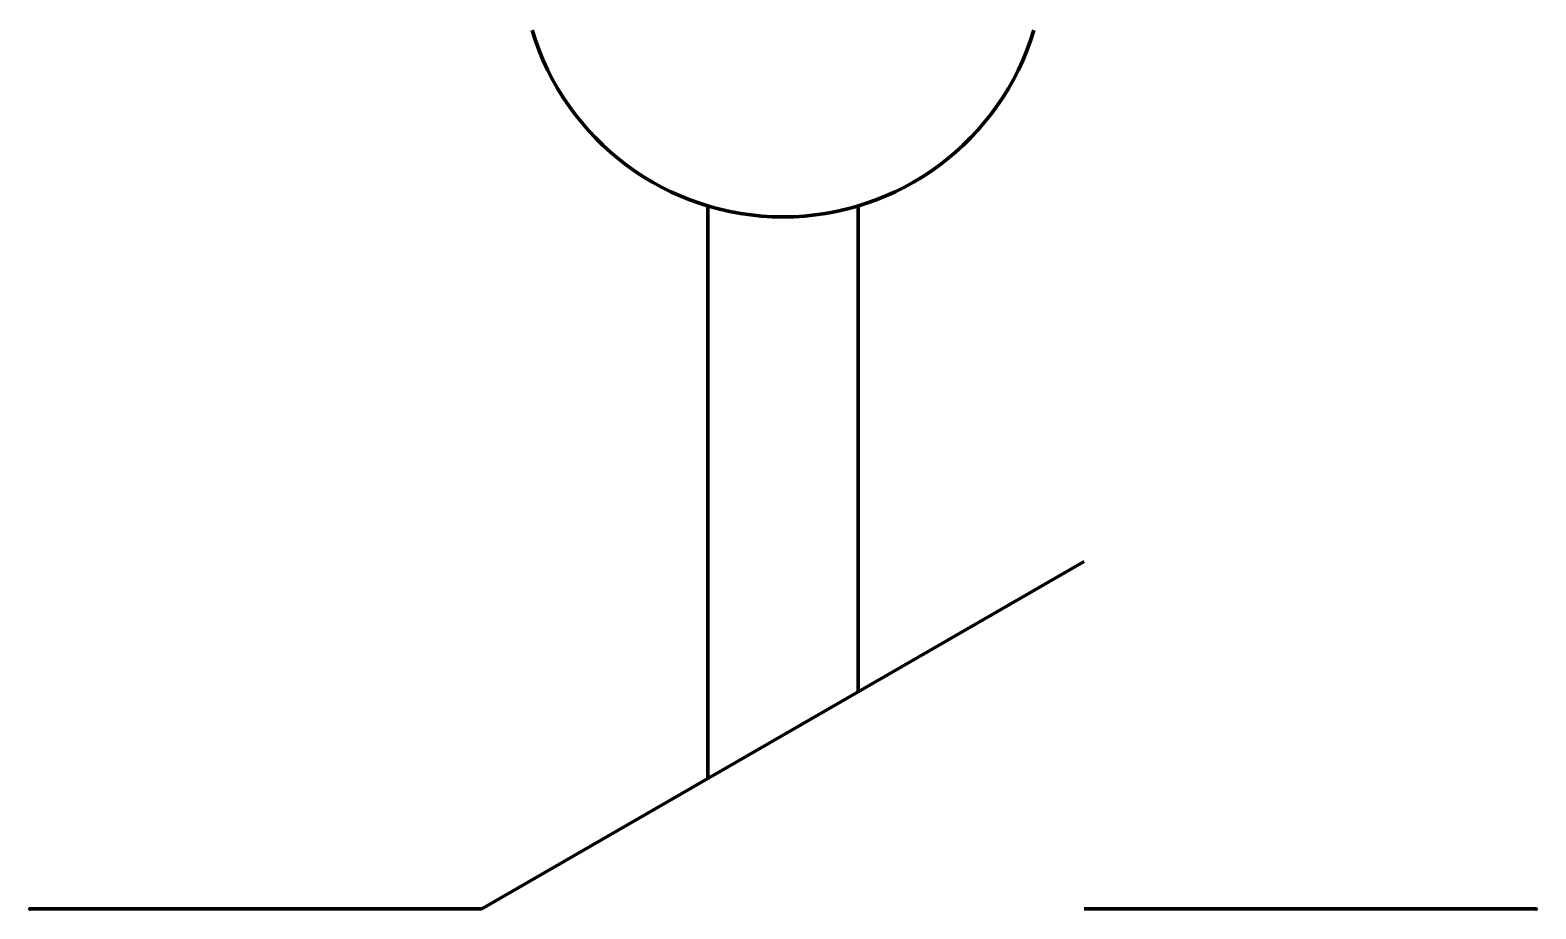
# Model space of a CAD drawing. Header units: millimetres. Extents: x 0 to 15, y 0 to 8.8.
import ezdxf

# ---------------------------------------------------------------- set-up
doc = ezdxf.new("R2010")
doc.units = ezdxf.units.MM
doc.layers.get('0').update_dxf_attribs({"linetype": 'CONTINUOUS', "lineweight": 0})

msp = doc.modelspace()

# ---------------------------------------------------------------- linework, layer by layer
at = {"color": 7, "linetype": 'CONTINUOUS', "lineweight": 70}
for p, q in [((6.75, 1.3), (6.75, 7)), ((8.25, 2.16), (8.25, 7)), ((4.5, 0), (10.5, 3.46)), ((4.5, 0), (0, 0)), ((15, 0), (10.5, 0))]:
    msp.add_line(p, q, dxfattribs=at)
msp.add_arc((7.5, 9.5), 2.61, 196.6992, 343.3008, dxfattribs=at)
for p in [(0, 0), (15, 0)]:
    msp.add_point(p, dxfattribs=at)

doc.saveas('drawing.dxf')
